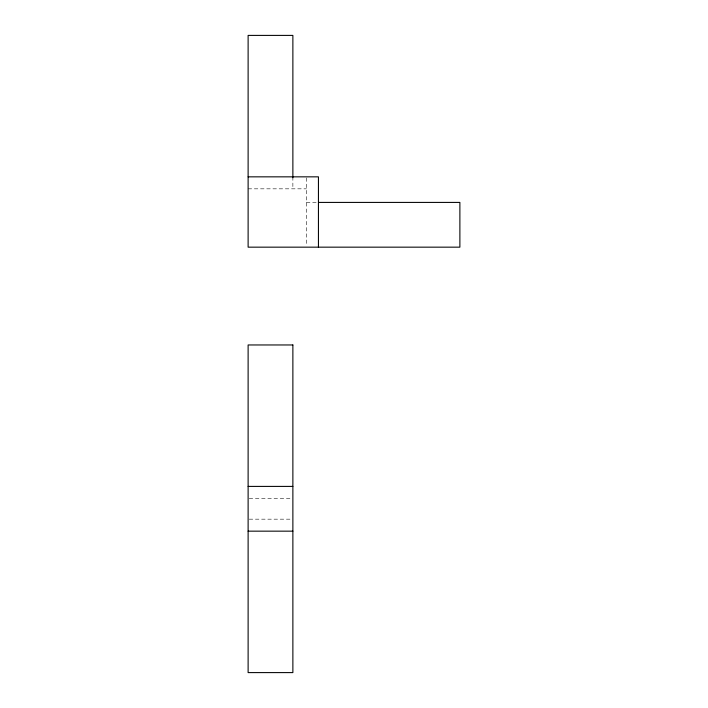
<?xml version="1.0" encoding="UTF-8"?>
<svg xmlns="http://www.w3.org/2000/svg" width="708" height="708" viewBox="0 0 708 708"><rect width="100%" height="100%" fill="white"/><g stroke="black" fill="none" stroke-linecap="round" stroke-linejoin="round"><path stroke-width="0.53" stroke-dasharray="3.54 2.66" d="M248.119 188.832L306.449 188.832M306.449 202.417L317.352 202.417M249.207 498.397L290.687 498.397M249.207 519.168L290.687 519.168M306.449 177.929L306.449 246.074M292.873 176.841L292.873 188.832"/><path stroke-width="1.06" d="M248.119 176.841L318.441 176.841L318.441 247.163M318.441 202.417L459.881 202.417L459.881 247.163L248.119 247.163L248.119 35.4L292.873 35.4L292.873 177.797M248.119 486.405L292.873 486.405M248.119 531.159L292.873 531.159M292.873 344.964L248.119 344.964L248.119 672.6L292.873 672.6L292.873 344.964"/></g></svg>
